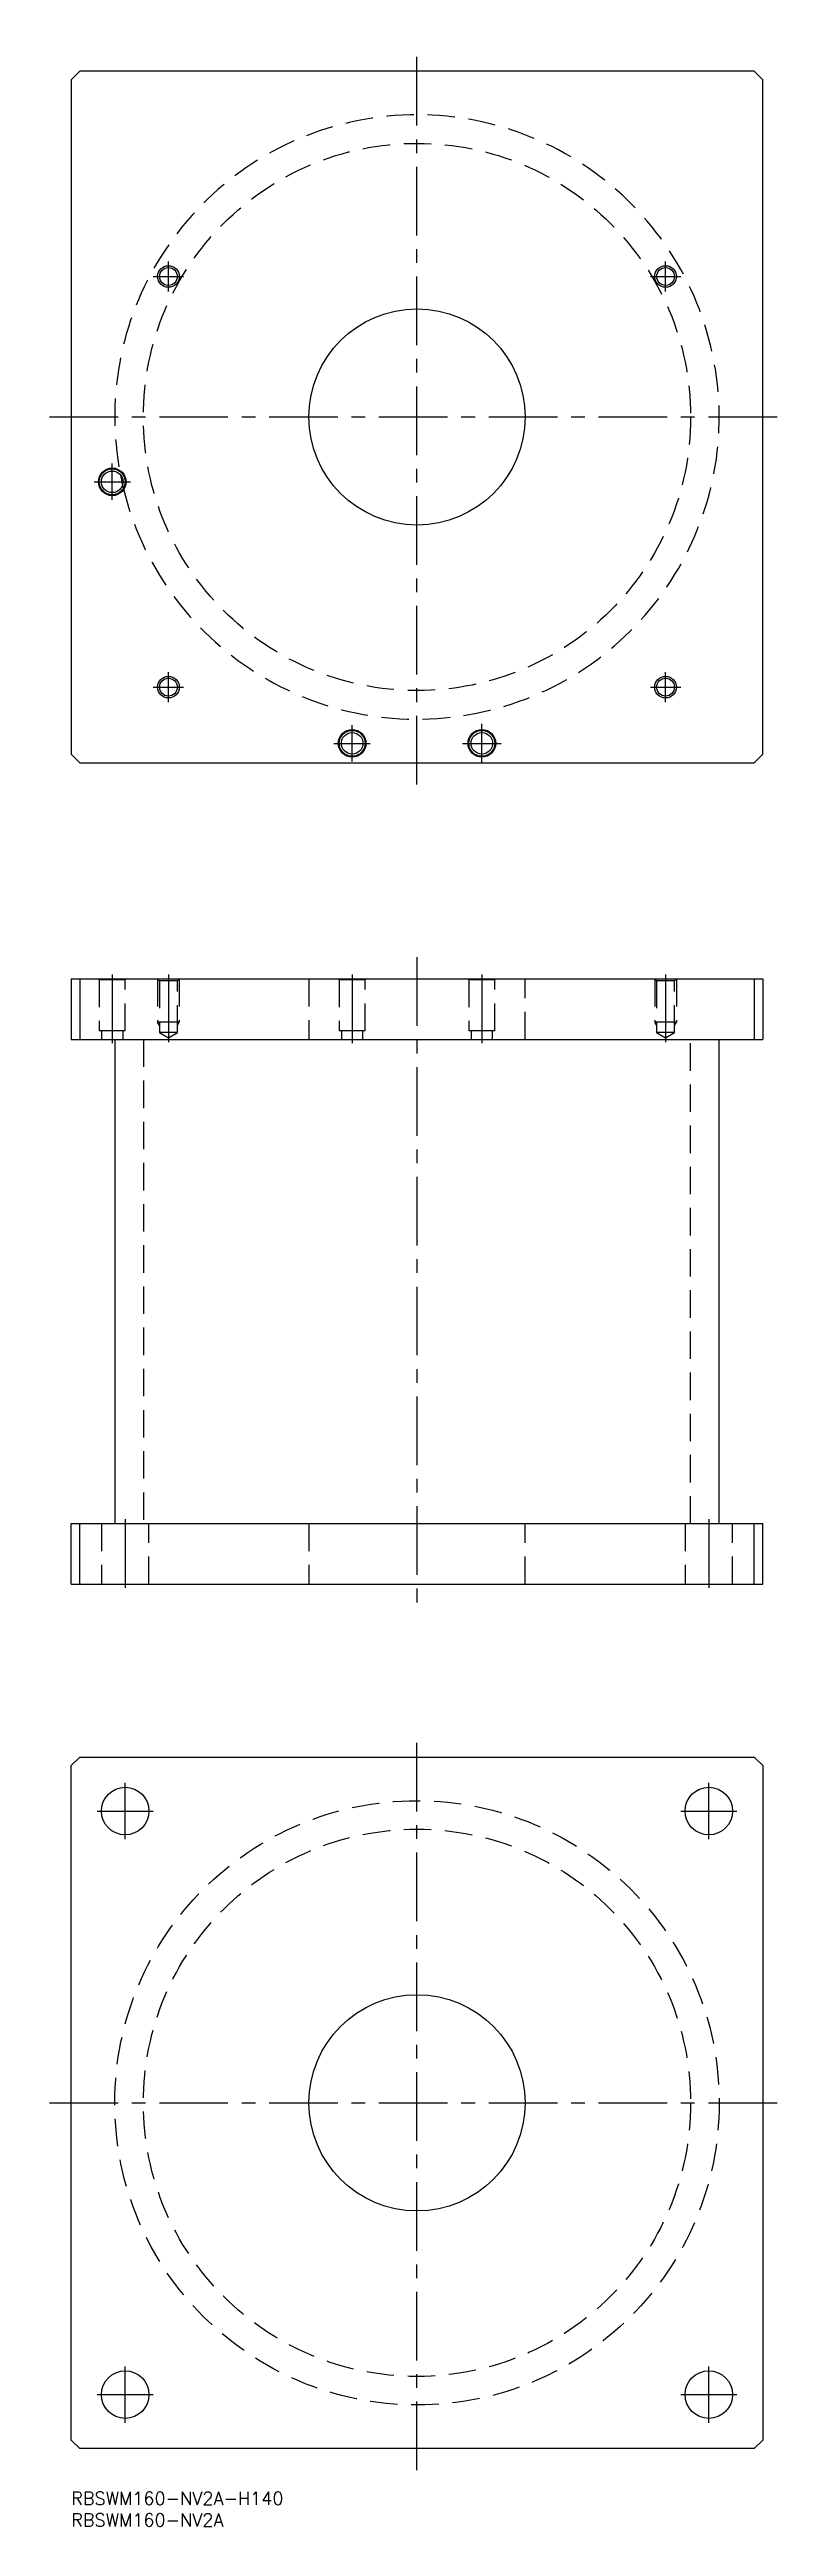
# Model space of a CAD drawing. Extents: x -5 to 165, y -8 to 565.
import ezdxf

# ---------------------------------------------------------------- set-up
doc = ezdxf.new("R2010")
doc.units = 0
doc.header["$LTSCALE"] = 0.5
doc.linetypes.add('CENTER', pattern=[50.8, 31.75, -6.35, 6.35, -6.35])
doc.linetypes.add('DASHED', pattern=[19.05, 12.7, -6.35])
for name, color, linetype in [('MSM_CENTER', 1, 'CENTER'), ('MSM_CONTINUOUS', 7, 'CONTINUOUS'), ('MSM_DASHED', 4, 'DASHED'), ('MSM_NARROW', 5, 'CONTINUOUS'), ('MSM_PART_NUMBER', 7, 'CONTINUOUS')]:
    doc.layers.add(name, color=color, linetype=linetype)
doc.styles.get("Standard").update_dxf_attribs({"font": 'txt.shx', "height": 3, "bigfont": 'bigfont.shx'})

msp = doc.modelspace()

# ---------------------------------------------------------------- linework, layer by layer
at = {"layer": 'MSM_CENTER'}
for p, q in [((80, 395), (80, 565)), ((22.5, 509), (22.5, 516)), ((137.5, 509), (137.5, 516)), ((19, 512.5), (26, 512.5)), ((134, 512.5), (141, 512.5)), ((-5, 480), (165, 480)), ((5.3, 465), (13.7, 465)), ((9.5, 460.8), (9.5, 469.2)), ((22.5, 414), (22.5, 421)), ((137.5, 414), (137.5, 421)), ((19, 417.5), (26, 417.5)), ((134, 417.5), (141, 417.5)), ((65, 400.3), (65, 408.7)), ((95, 400), (95, 409)), ((60.8, 404.5), (69.2, 404.5)), ((90.5, 404.5), (99.5, 404.5)), ((9.5, 351), (9.5, 335)), ((22.5, 351), (22.5, 335.407)), ((65, 351), (65, 335)), ((80, 355), (80, 205)), ((95, 351), (95, 335)), ((137.5, 351), (137.5, 335.407)), ((12.5, 225), (12.5, 209)), ((147.5, 225), (147.5, 209)), ((80, 5), (80, 175)), ((12.5, 151), (12.5, 164)), ((147.5, 151), (147.5, 164)), ((6, 157.5), (19, 157.5)), ((141, 157.5), (154, 157.5)), ((-5, 90), (165, 90)), ((12.5, 16), (12.5, 29)), ((147.5, 16), (147.5, 29)), ((6, 22.5), (19, 22.5)), ((141, 22.5), (154, 22.5))]:
    msp.add_line(p, q, dxfattribs=at)
at = {"layer": 'MSM_CONTINUOUS'}
for p, q in [((2, 560), (0, 558)), ((0, 558), (0, 402)), ((158, 560), (2, 560)), ((160, 558), (158, 560)), ((160, 402), (160, 558)), ((0, 402), (2, 400)), ((158, 400), (160, 402)), ((2, 400), (158, 400)), ((0, 350), (160, 350)), ((0, 350), (0, 336)), ((2, 350), (2, 336)), ((158, 350), (158, 336)), ((160, 350), (160, 336)), ((0, 336), (160, 336)), ((10.1, 336), (10.1, 224)), ((149.9, 224), (149.9, 336)), ((0, 210), (0, 224)), ((0, 224), (160, 224)), ((2, 210), (2, 224)), ((158, 210), (158, 224)), ((160, 210), (160, 224)), ((0, 210), (160, 210)), ((0, 168), (2, 170)), ((0, 12), (0, 168)), ((2, 170), (158, 170)), ((158, 170), (160, 168)), ((160, 168), (160, 12)), ((2, 10), (0, 12)), ((160, 12), (158, 10)), ((158, 10), (2, 10))]:
    msp.add_line(p, q, dxfattribs=at)
for centre, radius in [((22.5, 512.5), 2.067), ((137.5, 512.5), 2.067), ((80, 480), 25), ((9.5, 465), 3.2), ((9.5, 465), 3), ((9.5, 465), 2.5), ((22.5, 417.5), 2.067), ((137.5, 417.5), 2.067), ((65, 404.5), 3.2), ((65, 404.5), 3), ((65, 404.5), 2.5), ((95, 404.5), 3.2), ((95, 404.5), 3), ((95, 404.5), 2.5), ((12.5, 157.5), 5.5), ((147.5, 157.5), 5.5), ((80, 90), 25), ((12.5, 22.5), 5.5), ((147.5, 22.5), 5.5)]:
    msp.add_circle(centre, radius, dxfattribs=at)
msp.add_arc((80, 480), 69.9, 191.020888, 193.002068, dxfattribs=at)
at = {"layer": 'MSM_DASHED'}
for p, q in [((6.3, 350), (6.5, 349.8)), ((6.5, 349.8), (6.5, 338)), ((12.5, 349.8), (6.5, 349.8)), ((12.5, 349.8), (12.7, 350)), ((12.5, 338), (12.5, 349.8)), ((20, 350), (20.433, 349.567)), ((20, 350), (20, 340)), ((20.433, 349.567), (20.433, 337.6)), ((24.567, 349.567), (20.433, 349.567)), ((24.567, 349.567), (25, 350)), ((24.567, 337.6), (24.567, 349.567)), ((25, 350), (25, 340)), ((55, 350), (55, 336)), ((61.8, 350), (62, 349.8)), ((62, 349.8), (62, 338)), ((68, 349.8), (62, 349.8)), ((68, 349.8), (68.2, 350)), ((68, 338), (68, 349.8)), ((91.8, 350), (92, 349.8)), ((92, 349.8), (92, 338)), ((98, 349.8), (92, 349.8)), ((98, 349.8), (98.2, 350)), ((98, 338), (98, 349.8)), ((105, 336), (105, 350)), ((135, 350), (135.433, 349.567)), ((135, 350), (135, 340)), ((135.433, 349.567), (135.433, 337.6)), ((139.567, 349.567), (135.433, 349.567)), ((139.567, 349.567), (140, 350)), ((139.567, 337.6), (139.567, 349.567)), ((140, 350), (140, 340)), ((25, 340), (20, 340)), ((20.433, 339.25), (20, 340)), ((24.567, 339.25), (25, 340)), ((140, 340), (135, 340)), ((135.433, 339.25), (135, 340)), ((139.567, 339.25), (140, 340)), ((12.5, 338), (6.5, 338)), ((7, 338), (7, 336)), ((12, 336), (12, 338)), ((16.7, 336), (16.7, 224)), ((20.433, 337.6), (22.5, 336.407)), ((24.567, 337.6), (20.433, 337.6)), ((22.5, 336.407), (24.567, 337.6)), ((68, 338), (62, 338)), ((62.5, 338), (62.5, 336)), ((67.5, 336), (67.5, 338)), ((98, 338), (92, 338)), ((92.5, 338), (92.5, 336)), ((97.5, 336), (97.5, 338)), ((135.433, 337.6), (137.5, 336.407)), ((139.567, 337.6), (135.433, 337.6)), ((137.5, 336.407), (139.567, 337.6)), ((143.3, 224), (143.3, 336)), ((7, 224), (7, 210)), ((18, 210), (18, 224)), ((55, 224), (55, 210)), ((105, 210), (105, 224)), ((142, 224), (142, 210)), ((153, 210), (153, 224))]:
    msp.add_line(p, q, dxfattribs=at)
for centre, radius in [((80, 480), 63.3), ((80, 90), 69.9), ((80, 90), 63.3)]:
    msp.add_circle(centre, radius, dxfattribs=at)
msp.add_arc((80, 480), 69.9, 193.002068, 191.020888, dxfattribs=at)
at = {"layer": 'MSM_NARROW'}
for centre in [(22.5, 512.5), (137.5, 512.5), (22.5, 417.5), (137.5, 417.5)]:
    msp.add_circle(centre, 2.5, dxfattribs=at)

# ---------------------------------------------------------------- texts
at = {"layer": 'MSM_PART_NUMBER'}
for s, p in [('RBSWM160-NV2A-H140', (0, -3)), ('RBSWM160-NV2A', (0, -8))]:
    msp.add_text(s, height=3, dxfattribs=at).set_placement(p)

doc.saveas('drawing.dxf')
